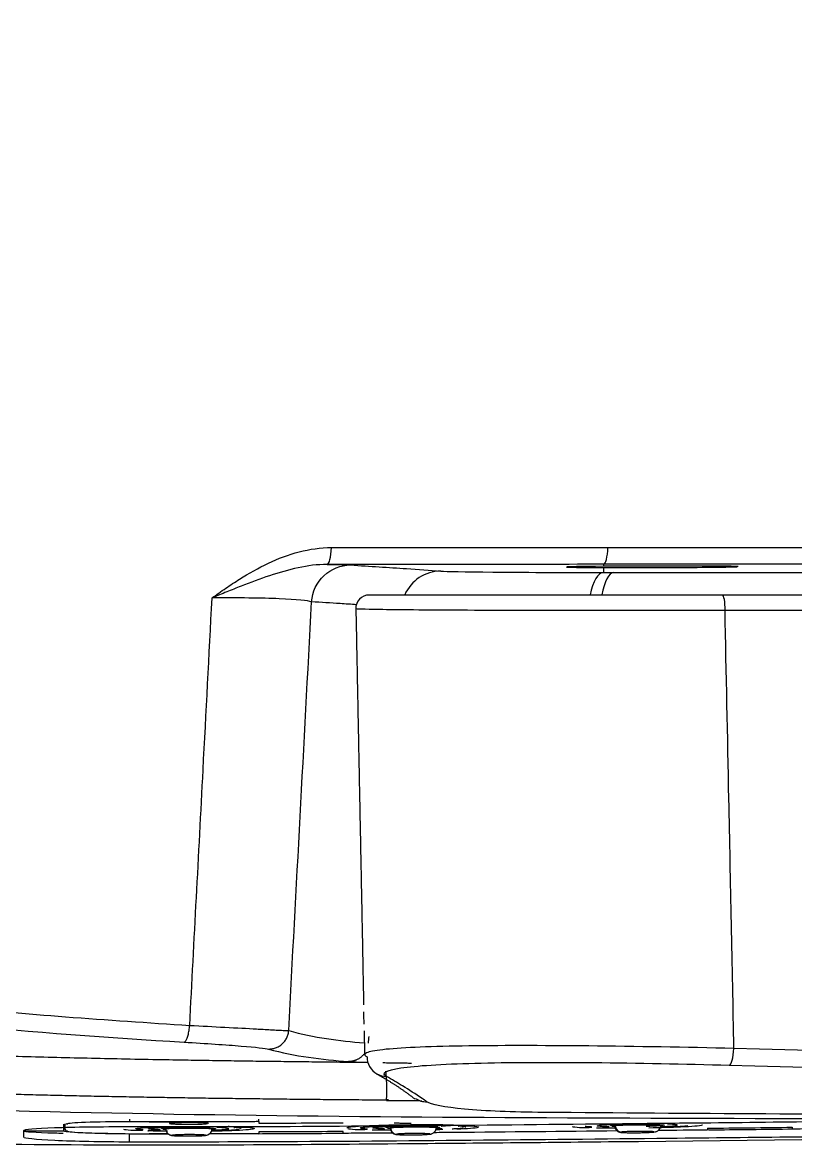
# Model space of a CAD drawing. Extents: x 2897 to 9100, y -47 to 2481.
# Drawn here: x 3296.3 to 3354.8, y 1500.8 to 1585.9 of the extents above; entities that cross this region are included whole.
import ezdxf

# ---------------------------------------------------------------- set-up
doc = ezdxf.new("R2010")
doc.units = 0
doc.header["$LTSCALE"] = 20
doc.header["$MEASUREMENT"] = 0
doc.layers.get('0').update_dxf_attribs({"linetype": 'CONTINUOUS'})
doc.layers.add('1', color=7, linetype='CONTINUOUS')

# ---------------------------------------------------------------- blocks, each defined once
blk = doc.blocks.new('A$C429C0A1F')
at = {"layer": '1', "color": 0}
for p, q in [((0.599, 551.431), (1.079, 551.431)), ((1.597, 548.431), (1.079, 548.431)), ((1.617, 548.331), (1.278, 548.331)), ((0.233, 543.431), (0.856, 543.431)), ((1.968, 543.431), (1.769, 543.431)), ((1.085, 542.027), (1.09, 541.983)), ((1.391, 537.325), (1.389, 537.345)), ((1.148, 525.027), (1.153, 524.983)), ((1.33, 523.647), (1.317, 523.676)), ((1.486, 520.325), (1.484, 520.345)), ((1.301, 508.027), (1.307, 507.983)), ((43.768, 507.507), (43.391, 507.506)), ((44.013, 507.508), (43.861, 507.507))]:
    blk.add_line(p, q, dxfattribs=at)
for centre, major_axis, ratio, start_param, end_param in [((1.278, 548.131), (0, 0.2), 0.999154, 0, 1.565534), ((1.792, 548.131), (0, 0.2), 0.999154, 0.920757, 1.565304), ((1.245, 540.176), (-0.077, -0.494), 0.999139, 3.295496, 4.866448), ((1.245, 537.678), (-0.383, -0.321), 0.997961, 5.586134, 6.300291), ((45.502, 528.46), (-1.5, -0.001), 0.228999, 0.008965, 1.425862), ((40.686, 525.278), (-1, 0), 1, 3.141593, 4.746913), ((6.704, 523.94), (-1.3, 0.749), 0.990202, 5.230664, 6.287843), ((6.704, 523.94), (-1.3, 0.749), 0.990202, 0.004658, 0.51273), ((1.33, 523.156), (-0.487, -0.112), 0.982493, 4.491106, 6.061972), ((40.502, 519.84), (2.992, -0.216), 0.99324, 0.075247, 1.233219), ((4.777, 520.913), (-1.225, 0.866), 0.988984, 0.021337, 0.634775), ((1.33, 520.702), (-0.489, -0.102), 0.978979, 6.081447, 6.294325), ((40.391, 507.499), (3, -0.003), 0.378274, 0.009427, 1.120212), ((40.39, 506.715), (3, -0.002), 0.33934, 0.009277, 1.119473), ((45.513, 507.512), (-1.5, -0.001), 0.223098, 0.008952, 1.423303), ((1.492, 506.139), (-0.493, -0.085), 0.968907, 4.546513, 6.117317), ((7.56, 497.963), (1.499, -0.042), 0.226161, 3.189015, 4.564472), ((40.686, 498.529), (1, 0), 0.221069, 4.562842, 6.283185)]:
    blk.add_ellipse(centre, major_axis=major_axis, ratio=ratio, start_param=start_param, end_param=end_param, dxfattribs=at)
for points, degree, knots in [([(6.252, 525.352), (6.406, 540.889), (6.76, 562.695), (8.016, 590.873), (11.228, 620.932), (23.225, 648.331), (32.232, 660.383), (39.041, 667.441), (42.271, 670.51), (47.9, 675.195), (63.556, 686.151), (94.537, 699.468), (126.933, 705.832), (158.153, 708.78), (185.249, 709.582), (200.006, 709.589)], 5, [0, 0, 0, 0, 0, 0, 0.247484, 0.356413, 0.45888, 0.476693, 0.479658, 0.490527, 0.514224, 0.530005, 0.592815, 0.779957, 1, 1, 1, 1, 1, 1]), ([(200.006, 685.328), (176.334, 685.325), (152.841, 683.941), (123.915, 679.01), (118.154, 677.859), (106.676, 675.16), (100.951, 673.605), (84.153, 668.277), (73.37, 663.875), (58.158, 655.181), (53.265, 651.924), (44.236, 644.745), (40.062, 640.804), (32.52, 632.054), (29.195, 627.26), (23.586, 617.311), (21.246, 612.107), (17.309, 601.341), (15.716, 595.795), (13.09, 584.682), (12.053, 579.076), (9.493, 562.164), (8.493, 550.757), (7.807, 539.285)], 3, [0, 0, 0, 0, 0.25, 0.25, 0.3125, 0.3125, 0.375, 0.375, 0.5, 0.5, 0.5625, 0.5625, 0.625, 0.625, 0.6875, 0.6875, 0.75, 0.75, 0.8125, 0.8125, 0.875, 0.875, 1, 1, 1, 1]), ([(200.006, 683.817), (193.692, 683.756), (181.369, 683.636), (163.365, 682.623), (146.31, 680.988), (127.23, 678.244), (106.627, 673.893), (84.359, 666.855), (60.102, 655.737), (40.215, 640.482), (27.207, 621.853), (20.315, 606.644), (15.488, 590.107), (12.898, 576.391), (11.363, 565.119), (10.457, 556.896), (9.674, 548.084), (9.28, 541.998), (9.077, 538.86)], 3, [0, 0, 0, 0, 0.066982, 0.130716, 0.191334, 0.248966, 0.335776, 0.415755, 0.499002, 0.623838, 0.68452, 0.749311, 0.808177, 0.874762, 0.902999, 0.933262, 0.965585, 1, 1, 1, 1]), ([(2.416, 385.271), (1.967, 403.169), (0.968, 443.027), (0.418, 488.98), (0.1, 520.912), (-0.049, 540.846), (0.063, 564.661), (1.282, 594.547), (4.907, 624.24), (11.984, 648.433), (21.657, 665.927), (28.614, 674.616), (33.632, 679.709), (35.275, 681.231), (36.101, 681.997)], 3, [0, 0, 0, 0, 0.175743, 0.391361, 0.451104, 0.489208, 0.587039, 0.684867, 0.782642, 0.880275, 0.929829, 0.978017, 0.988945, 1, 1, 1, 1]), ([(5.308, 595.806), (3.462, 579.505), (2.826, 562.969), (2.127, 529.675), (2.084, 512.931), (1.972, 479.119), (1.972, 462.016), (2.181, 427.498), (2.389, 410.11), (2.752, 392.564)], 3, [0, 0, 0, 0, 0.25, 0.25, 0.5, 0.5, 0.75, 0.75, 1, 1, 1, 1]), ([(6.497, 595.214), (4.925, 581.013), (4.171, 566.755), (3.726, 552.632), (3.542, 538.446), (3.43, 523.949), (3.43, 523.949), (3.43, 523.949), (3.43, 523.949), (3.43, 523.949)], 5, [0, 0, 0, 0, 0, 0, 0.999999, 0.999999, 0.999999, 0.999999, 1, 1, 1, 1, 1, 1]), ([(0.233, 543.431), (0.236, 545.545), (0.28, 547.612), (0.419, 550.561), (0.512, 551.431), (0.599, 551.431)], 3, [0, 0, 0, 0, 0.5, 0.5, 1, 1, 1, 1]), ([(1.079, 551.431), (1.025, 551.431), (0.968, 550.584), (0.921, 548.885), (0.915, 548.675), (0.91, 548.455)], 3, [0, 0, 0, 0, 0.881445, 0.881445, 1, 1, 1, 1]), ([(1.115, 551.431), (1.202, 551.431), (1.279, 550.564), (1.381, 547.617), (1.408, 545.544), (1.403, 543.431)], 3, [0, 0, 0, 0, 0.5, 0.5, 1, 1, 1, 1]), ([(0.857, 543.75), (0.862, 544.958), (0.888, 546.118), (0.968, 547.888), (1.025, 548.431), (1.079, 548.431)], 3, [0, 0, 0, 0, 0.478946, 0.478946, 1, 1, 1, 1]), ([(1.078, 548.132), (1.027, 548.132), (0.974, 547.623), (0.896, 545.893), (0.871, 544.671), (0.869, 543.431)], 3, [0, 0, 0, 0, 0.5, 0.5, 1, 1, 1, 1]), ([(1.769, 543.431), (1.771, 544.671), (1.754, 545.887), (1.691, 547.619), (1.643, 548.132), (1.593, 548.132)], 3, [0, 0, 0, 0, 0.5, 0.5, 1, 1, 1, 1]), ([(0.717, 483.426), (0.641, 489.793), (0.571, 496.159), (0.402, 512.544), (0.295, 522.562), (0.235, 536.197), (0.227, 539.814), (0.233, 543.431)], 3, [0, 0, 0, 0, 0.31831, 0.31831, 0.819183, 0.819183, 1, 1, 1, 1]), ([(0.869, 543.431), (0.869, 543.298), (0.869, 543.164), (0.868, 542.662), (0.868, 542.294), (0.867, 541.925)], 3, [0, 0, 0, 0, 0.265662, 0.265662, 1, 1, 1, 1]), ([(1.145, 543.325), (1.143, 543.298), (1.141, 543.262), (1.138, 543.179), (1.137, 543.13), (1.135, 543.027), (1.134, 542.97), (1.134, 542.858), (1.134, 542.801), (1.135, 542.694), (1.136, 542.642), (1.139, 542.551), (1.14, 542.511), (1.144, 542.447), (1.146, 542.422), (1.148, 542.407)], 3, [0, 0, 0, 0, 0.14315, 0.14315, 0.286332, 0.286332, 0.429757, 0.429757, 0.572991, 0.572991, 0.715599, 0.715599, 0.858126, 0.858126, 1, 1, 1, 1]), ([(1.403, 543.431), (1.396, 539.683), (1.404, 535.936), (1.463, 522.239), (1.57, 512.289), (1.737, 496.035), (1.807, 489.731), (1.883, 483.426)], 3, [0, 0, 0, 0, 0.187345, 0.187345, 0.684782, 0.684782, 1, 1, 1, 1]), ([(1.78, 533.626), (1.779, 533.76), (1.779, 533.893), (1.776, 534.56), (1.775, 535.093), (1.767, 537.76), (1.765, 539.893), (1.767, 542.495), (1.768, 542.963), (1.769, 543.431)], 3, [0, 0, 0, 0, 0.040797, 0.040797, 0.203985, 0.203985, 0.85674, 0.85674, 1, 1, 1, 1]), ([(1.154, 542.388), (1.154, 542.388), (1.155, 542.389), (1.157, 542.393), (1.16, 542.406), (1.162, 542.434), (1.163, 542.442), (1.164, 542.451)], 3, [0, 0, 0, 0, 0.124043, 0.124043, 0.791476, 0.791476, 1, 1, 1, 1]), ([(1.244, 542.947), (1.253, 542.948), (1.262, 542.928), (1.289, 542.813), (1.307, 542.66), (1.338, 542.225), (1.353, 541.937), (1.377, 541.269), (1.387, 540.879), (1.4, 540.054), (1.405, 539.606), (1.407, 538.715), (1.406, 538.258), (1.4, 537.678), (1.398, 537.529), (1.396, 537.384)], 3, [0, 0, 0, 0, 0.086929, 0.086929, 0.25791, 0.25791, 0.428495, 0.428495, 0.598907, 0.598907, 0.769441, 0.769441, 0.940332, 0.940332, 1, 1, 1, 1]), ([(0.867, 541.925), (0.867, 541.761), (0.867, 541.596), (0.867, 541.122), (0.867, 540.813), (0.867, 540.504)], 3, [0, 0, 0, 0, 0.347905, 0.347905, 1, 1, 1, 1]), ([(1.078, 541.947), (1.079, 541.965), (1.08, 541.981), (1.081, 542.006), (1.082, 542.016), (1.083, 542.021)], 3, [0, 0, 0, 0, 0.50056, 0.50056, 1, 1, 1, 1]), ([(1.159, 541.232), (1.17, 541.458), (1.182, 541.643), (1.208, 541.901), (1.222, 541.976), (1.25, 542.01), (1.265, 541.967), (1.291, 541.773), (1.304, 541.618), (1.327, 541.218), (1.336, 540.968), (1.352, 540.41), (1.359, 540.093), (1.363, 539.718), (1.364, 539.67), (1.364, 539.621)], 3, [0, 0, 0, 0, 0.163238, 0.163238, 0.326495, 0.326495, 0.489491, 0.489491, 0.652069, 0.652069, 0.814337, 0.814337, 0.976543, 0.976543, 1, 1, 1, 1]), ([(1.216, 540.667), (1.185, 540.669), (1.101, 540.665), (0.981, 540.609), (0.876, 540.523), (0.809, 540.431), (0.771, 540.35), (0.751, 540.284), (0.737, 540.219), (0.722, 540.1), (0.708, 539.859), (0.698, 539.54), (0.697, 539.352), (0.697, 539.32)], 3, [0, 0, 0, 0, 0.043345, 0.120178, 0.183516, 0.238069, 0.28457, 0.324493, 0.370767, 0.461526, 0.728927, 0.954086, 1, 1, 1, 1]), ([(1.13, 541.213), (1.132, 541.174), (1.134, 541.143), (1.139, 541.101), (1.141, 541.09), (1.146, 541.09), (1.149, 541.101), (1.154, 541.143), (1.156, 541.174), (1.159, 541.219), (1.159, 541.225), (1.159, 541.232)], 3, [0, 0, 0, 0, 0.240698, 0.240698, 0.481374, 0.481374, 0.722368, 0.722368, 0.963964, 0.963964, 1, 1, 1, 1]), ([(1.214, 540.885), (1.214, 540.885), (1.214, 540.884), (1.209, 540.835), (1.203, 540.769), (1.198, 540.69)], 3, [0, 0, 0, 0, 0.002934, 0.002934, 1, 1, 1, 1]), ([(1.324, 539.401), (1.322, 539.624), (1.318, 539.842), (1.308, 540.229), (1.302, 540.405), (1.287, 540.691), (1.279, 540.805), (1.261, 540.957), (1.251, 540.997), (1.242, 540.997), (1.242, 540.997), (1.242, 540.997)], 3, [0, 0, 0, 0, 0.249773, 0.249773, 0.499564, 0.499564, 0.7491, 0.7491, 0.998633, 0.998633, 1, 1, 1, 1]), ([(1.245, 537.179), (1.249, 537.174), (1.253, 537.177), (1.265, 537.211), (1.272, 537.268), (1.286, 537.439), (1.293, 537.557), (1.304, 537.835), (1.308, 538), (1.314, 538.354), (1.316, 538.548), (1.318, 538.937), (1.317, 539.138), (1.313, 539.519), (1.31, 539.704), (1.301, 540.034), (1.295, 540.183), (1.282, 540.425), (1.275, 540.52), (1.26, 540.643), (1.252, 540.675), (1.245, 540.676)], 3, [0, 0, 0, 0, 0.051807, 0.051807, 0.157889, 0.157889, 0.263945, 0.263945, 0.369763, 0.369763, 0.475592, 0.475592, 0.581422, 0.581422, 0.687242, 0.687242, 0.793101, 0.793101, 0.899037, 0.899037, 1, 1, 1, 1]), ([(1.245, 540.676), (1.247, 540.676), (1.249, 540.672), (1.256, 540.642), (1.262, 540.585), (1.272, 540.413), (1.277, 540.295), (1.285, 540.016), (1.289, 539.851), (1.294, 539.497), (1.296, 539.303), (1.297, 538.986), (1.297, 538.863), (1.296, 538.546), (1.295, 538.352), (1.29, 537.999), (1.287, 537.834), (1.279, 537.556), (1.275, 537.439), (1.264, 537.267), (1.259, 537.211), (1.25, 537.177), (1.248, 537.174), (1.245, 537.179)], 3, [0, 0, 0, 0, 0.034526, 0.034526, 0.14064, 0.14064, 0.24675, 0.24675, 0.352808, 0.352808, 0.458791, 0.458791, 0.524467, 0.524467, 0.630388, 0.630388, 0.736295, 0.736295, 0.842234, 0.842234, 0.948247, 0.948247, 1, 1, 1, 1]), ([(1.648, 537.426), (1.648, 537.426), (1.648, 537.426), (1.655, 537.428), (1.662, 537.459), (1.675, 537.573), (1.681, 537.659), (1.691, 537.872), (1.696, 538.002), (1.702, 538.289), (1.705, 538.449), (1.707, 538.777), (1.707, 538.95), (1.705, 539.283), (1.703, 539.448), (1.697, 539.748), (1.692, 539.887), (1.682, 540.12), (1.677, 540.218), (1.664, 540.359), (1.657, 540.404), (1.648, 540.424), (1.647, 540.426), (1.645, 540.426)], 3, [0, 0, 0, 0, 0.003324, 0.003324, 0.110892, 0.110892, 0.218452, 0.218452, 0.325952, 0.325952, 0.433365, 0.433365, 0.540703, 0.540703, 0.648008, 0.648008, 0.755336, 0.755336, 0.862733, 0.862733, 0.970217, 0.970217, 1, 1, 1, 1]), ([(0.745, 540.176), (0.742, 540.177), (0.738, 540.168), (0.729, 540.122), (0.723, 540.069), (0.714, 539.925), (0.709, 539.832), (0.702, 539.616), (0.699, 539.492), (0.695, 539.23), (0.694, 539.089), (0.695, 538.809), (0.696, 538.667), (0.7, 538.401), (0.703, 538.274), (0.71, 538.052), (0.714, 537.954), (0.724, 537.801), (0.73, 537.744), (0.739, 537.692), (0.742, 537.681), (0.745, 537.677)], 3, [0, 0, 0, 0, 0.067651, 0.067651, 0.176608, 0.176608, 0.285447, 0.285447, 0.394216, 0.394216, 0.502998, 0.502998, 0.61187, 0.61187, 0.720866, 0.720866, 0.829963, 0.829963, 0.939095, 0.939095, 1, 1, 1, 1]), ([(0.745, 537.677), (0.748, 537.674), (0.751, 537.676), (0.759, 537.7), (0.765, 537.74), (0.775, 537.863), (0.78, 537.947), (0.787, 538.145), (0.791, 538.263), (0.795, 538.516), (0.797, 538.654), (0.797, 538.88), (0.797, 538.969), (0.796, 539.195), (0.794, 539.334), (0.789, 539.587), (0.786, 539.705), (0.777, 539.904), (0.773, 539.988), (0.762, 540.111), (0.757, 540.151), (0.749, 540.173), (0.747, 540.176), (0.745, 540.176)], 3, [0, 0, 0, 0, 0.051756, 0.051756, 0.157774, 0.157774, 0.263713, 0.263713, 0.369617, 0.369617, 0.475532, 0.475532, 0.541204, 0.541204, 0.647183, 0.647183, 0.75324, 0.75324, 0.859352, 0.859352, 0.965472, 0.965472, 1, 1, 1, 1]), ([(1.364, 539.621), (1.365, 539.567), (1.365, 539.509), (1.364, 539.398), (1.364, 539.343), (1.362, 539.242), (1.36, 539.196), (1.357, 539.117), (1.355, 539.084), (1.351, 539.036), (1.349, 539.02), (1.346, 539.013), (1.345, 539.012), (1.344, 539.012)], 3, [0, 0, 0, 0, 0.188064, 0.188064, 0.376109, 0.376109, 0.564626, 0.564626, 0.753384, 0.753384, 0.94207, 0.94207, 1, 1, 1, 1]), ([(1.63, 540.383), (1.63, 540.383), (1.63, 540.383), (1.623, 540.342), (1.617, 540.273), (1.605, 540.089), (1.6, 539.971), (1.592, 539.704), (1.588, 539.552), (1.585, 539.292), (1.584, 539.188), (1.584, 539.084)], 3, [0, 0, 0, 0, 0.001214, 0.001214, 0.277297, 0.277297, 0.553276, 0.553276, 0.82904, 0.82904, 1, 1, 1, 1]), ([(0.697, 539.32), (0.695, 539.19), (0.693, 538.903), (0.698, 538.437), (0.708, 538.013), (0.729, 537.738), (0.736, 537.622), (0.783, 537.479), (0.824, 537.397), (0.861, 537.361), (0.869, 537.354)], 3, [0, 0, 0, 0, 0.159162, 0.353263, 0.548031, 0.749283, 0.888352, 0.936584, 0.986186, 1, 1, 1, 1]), ([(1.34, 539.025), (1.34, 539.025), (1.34, 539.025), (1.337, 539.038), (1.335, 539.061), (1.331, 539.121), (1.33, 539.16), (1.327, 539.248), (1.326, 539.298), (1.325, 539.368), (1.324, 539.384), (1.324, 539.401)], 3, [0, 0, 0, 0, 0.000773, 0.000773, 0.30342, 0.30342, 0.605447, 0.605447, 0.907244, 0.907244, 1, 1, 1, 1]), ([(1.584, 539.084), (1.583, 538.917), (1.584, 538.745), (1.588, 538.418), (1.591, 538.259), (1.599, 537.977), (1.603, 537.849), (1.615, 537.642), (1.621, 537.56), (1.628, 537.506)], 3, [0, 0, 0, 0, 0.24997, 0.24997, 0.499935, 0.499935, 0.749979, 0.749979, 1, 1, 1, 1]), ([(7.807, 539.285), (7.708, 537.615), (7.603, 536.097), (7.42, 533.839), (7.342, 533.109), (7.284, 532.897)], 3, [0, 0, 0, 0, 0.5, 0.5, 1, 1, 1, 1]), ([(9.077, 538.86), (9.027, 537.95), (8.923, 536.044), (8.836, 534.283), (8.777, 533.249), (8.744, 532.686), (8.714, 532.121), (8.691, 531.618), (8.682, 531.448), (8.677, 531.358)], 3, [0, 0, 0, 0, 0.237985, 0.498466, 0.56293, 0.646525, 0.748442, 0.867111, 1, 1, 1, 1]), ([(9.077, 538.86), (15.527, 538.522), (26.32, 537.955), (37.121, 537.394), (41.466, 537.169)], 3, [0, 0, 0, 0, 0.597709, 1, 1, 1, 1]), ([(1.318, 537.971), (1.314, 537.77), (1.308, 537.585), (1.294, 537.277), (1.287, 537.151), (1.27, 536.974), (1.26, 536.921), (1.249, 536.906), (1.248, 536.905), (1.246, 536.905)], 3, [0, 0, 0, 0, 0.315743, 0.315743, 0.631491, 0.631491, 0.947074, 0.947074, 1, 1, 1, 1]), ([(1.348, 538.123), (1.346, 538.158), (1.344, 538.185), (1.34, 538.222), (1.338, 538.232), (1.333, 538.232), (1.331, 538.222), (1.326, 538.185), (1.324, 538.157), (1.321, 538.088), (1.319, 538.045), (1.318, 537.989), (1.318, 537.98), (1.318, 537.971)], 3, [0, 0, 0, 0, 0.192825, 0.192825, 0.385637, 0.385637, 0.578655, 0.578655, 0.772145, 0.772145, 0.966071, 0.966071, 1, 1, 1, 1]), ([(0.871, 537.353), (0.881, 537.339), (0.924, 537.284), (1.04, 537.215), (1.165, 537.17), (1.236, 537.18), (1.247, 537.182)], 3, [0, 0, 0, 0, 0.121112, 0.501524, 0.919302, 1, 1, 1, 1]), ([(1.22, 534.028), (1.219, 534.029), (1.219, 534.03), (1.172, 534.231), (1.128, 534.812), (1.077, 536.131), (1.063, 536.654), (1.054, 537.214)], 3, [0, 0, 0, 0, 0.00383, 0.00383, 0.655108, 0.655108, 1, 1, 1, 1]), ([(1.099, 537.185), (1.103, 537.003), (1.107, 536.829), (1.124, 536.294), (1.138, 535.963), (1.169, 535.446), (1.187, 535.248), (1.204, 535.121)], 3, [0, 0, 0, 0, 0.184276, 0.184276, 0.59716, 0.59716, 1, 1, 1, 1]), ([(1.144, 537.178), (1.151, 536.952), (1.16, 536.747), (1.18, 536.361), (1.193, 536.192), (1.22, 535.966), (1.234, 535.906), (1.262, 535.905), (1.276, 535.962), (1.302, 536.186), (1.314, 536.355), (1.326, 536.6), (1.328, 536.635), (1.329, 536.67)], 3, [0, 0, 0, 0, 0.163523, 0.163523, 0.364487, 0.364487, 0.565459, 0.565459, 0.766736, 0.766736, 0.96849, 0.96849, 1, 1, 1, 1]), ([(1.223, 536.985), (1.223, 536.985), (1.223, 536.985), (1.217, 537.026), (1.211, 537.084), (1.205, 537.155)], 3, [0, 0, 0, 0, 0.002189, 0.002189, 1, 1, 1, 1]), ([(1.396, 537.384), (1.396, 537.374), (1.395, 537.364), (1.395, 537.347), (1.394, 537.34), (1.394, 537.33), (1.393, 537.326), (1.392, 537.323), (1.392, 537.323), (1.392, 537.323)], 3, [0, 0, 0, 0, 0.289835, 0.289835, 0.5797, 0.5797, 0.869369, 0.869369, 1, 1, 1, 1]), ([(41.172, 529.63), (41.27, 529.889), (41.351, 530.744), (41.456, 533.4), (41.478, 535.224), (41.466, 537.167)], 3, [0, 0, 0, 0, 0.5, 0.5, 1, 1, 1, 1]), ([(41.466, 537.154), (41.519, 537.152), (41.533, 537.074), (41.594, 536.989), (41.625, 536.946), (41.717, 536.819), (41.778, 536.733), (41.959, 536.476), (42.079, 536.304), (42.435, 535.786), (42.666, 535.437), (43.333, 534.378), (43.742, 533.654), (44.8, 531.402), (45.285, 529.78), (45.286, 528.12)], 3, [0, 0, 0, 0, 0.015625, 0.015625, 0.03125, 0.03125, 0.0625, 0.0625, 0.125, 0.125, 0.25, 0.25, 0.5, 0.5, 1, 1, 1, 1]), ([(44.002, 528.456), (44.004, 529.925), (43.623, 531.376), (42.906, 533.531), (42.638, 534.247), (42.215, 535.331), (42.069, 535.694), (41.848, 536.241), (41.773, 536.423), (41.66, 536.697), (41.623, 536.788), (41.566, 536.926), (41.547, 536.971), (41.509, 537.063), (41.517, 537.149), (41.466, 537.152)], 3, [0, 0, 0, 0, 0.5, 0.5, 0.75, 0.75, 0.875, 0.875, 0.9375, 0.9375, 0.96875, 0.96875, 0.984375, 0.984375, 1, 1, 1, 1]), ([(1.329, 536.67), (1.331, 536.712), (1.333, 536.746), (1.338, 536.794), (1.341, 536.808), (1.346, 536.814), (1.348, 536.806), (1.353, 536.77), (1.356, 536.742), (1.358, 536.7), (1.359, 536.694), (1.359, 536.689)], 3, [0, 0, 0, 0, 0.242097, 0.242097, 0.484226, 0.484226, 0.725965, 0.725965, 0.967115, 0.967115, 1, 1, 1, 1]), ([(1.251, 534.955), (1.254, 534.955), (1.257, 534.956), (1.278, 534.984), (1.296, 535.083), (1.318, 535.307), (1.323, 535.375), (1.329, 535.451)], 3, [0, 0, 0, 0, 0.109829, 0.109829, 0.767482, 0.767482, 1, 1, 1, 1]), ([(1.339, 535.514), (1.34, 535.514), (1.341, 535.511), (1.344, 535.497), (1.347, 535.478), (1.351, 535.423), (1.353, 535.387), (1.356, 535.304), (1.357, 535.255), (1.359, 535.152), (1.36, 535.096), (1.361, 534.984), (1.361, 534.927), (1.36, 534.82), (1.359, 534.768), (1.356, 534.677), (1.355, 534.637), (1.353, 534.594), (1.352, 534.585), (1.351, 534.577)], 3, [0, 0, 0, 0, 0.064975, 0.064975, 0.192847, 0.192847, 0.320444, 0.320444, 0.447918, 0.447918, 0.575475, 0.575475, 0.703293, 0.703293, 0.831782, 0.831782, 0.960194, 0.960194, 1, 1, 1, 1]), ([(1.4, 535.919), (1.401, 535.905), (1.402, 535.894), (1.404, 535.878), (1.405, 535.874), (1.407, 535.874), (1.408, 535.878), (1.409, 535.894), (1.41, 535.905), (1.411, 535.93), (1.412, 535.942), (1.412, 535.955)], 3, [0, 0, 0, 0, 0.211247, 0.211247, 0.422475, 0.422475, 0.633938, 0.633938, 0.845905, 0.845905, 1, 1, 1, 1]), ([(0.869, 533.626), (0.871, 533.264), (0.872, 532.901), (0.882, 530.768), (0.892, 528.997), (0.903, 527.226)], 3, [0, 0, 0, 0, 0.169777, 0.169777, 1, 1, 1, 1]), ([(1.78, 533.626), (1.781, 533.626), (1.785, 533.626), (1.802, 533.626), (1.814, 533.626), (1.843, 533.626), (1.861, 533.626), (1.9, 533.626), (1.922, 533.626), (1.956, 533.626), (1.968, 533.626), (1.98, 533.626)], 3, [0, 0, 0, 0, 0.2207, 0.2207, 0.4414, 0.4414, 0.6621, 0.6621, 0.882802, 0.882802, 1, 1, 1, 1]), ([(40.952, 526.213), (40.979, 526.628), (41.007, 527.048), (41.08, 528.178), (41.125, 528.896), (41.17, 529.628)], 3, [0, 0, 0, 0, 0.375537, 0.375537, 1, 1, 1, 1]), ([(41.172, 529.63), (41.918, 529.577), (42.641, 529.235), (43.664, 528.151), (43.96, 527.413), (43.962, 526.67)], 3, [0, 0, 0, 0, 0.5, 0.5, 1, 1, 1, 1]), ([(45.286, 528.12), (45.286, 527.147), (45.286, 526.173), (45.288, 521.305), (45.289, 517.409), (45.291, 511.402), (45.292, 509.291), (45.292, 507.18)], 3, [0, 0, 0, 0, 0.139559, 0.139559, 0.697798, 0.697798, 1, 1, 1, 1]), ([(0.916, 527.226), (0.917, 527.093), (0.918, 526.96), (0.922, 526.293), (0.926, 525.76), (0.933, 524.651), (0.938, 524.076), (0.942, 523.501)], 3, [0, 0, 0, 0, 0.107374, 0.107374, 0.536869, 0.536869, 1, 1, 1, 1]), ([(1.516, 518.955), (1.536, 519.868), (1.541, 520.989), (1.52, 523.272), (1.494, 524.367), (1.421, 526.092), (1.375, 526.673), (1.316, 526.921), (1.304, 526.947), (1.292, 526.947)], 3, [0, 0, 0, 0, 0.307341, 0.307341, 0.614682, 0.614682, 0.922024, 0.922024, 1, 1, 1, 1]), ([(1.197, 526.325), (1.195, 526.298), (1.194, 526.263), (1.191, 526.179), (1.19, 526.13), (1.189, 526.027), (1.189, 525.971), (1.19, 525.859), (1.19, 525.801), (1.192, 525.694), (1.194, 525.642), (1.197, 525.552), (1.199, 525.511), (1.203, 525.447), (1.205, 525.423), (1.208, 525.407)], 3, [0, 0, 0, 0, 0.143093, 0.143093, 0.286217, 0.286217, 0.429591, 0.429591, 0.572809, 0.572809, 0.715452, 0.715452, 0.858051, 0.858051, 1, 1, 1, 1]), ([(1.298, 525.947), (1.308, 525.948), (1.317, 525.928), (1.345, 525.813), (1.364, 525.66), (1.399, 525.225), (1.415, 524.937), (1.444, 524.269), (1.457, 523.88), (1.477, 523.054), (1.485, 522.606), (1.493, 521.714), (1.495, 521.258), (1.493, 520.678), (1.492, 520.529), (1.49, 520.384)], 3, [0, 0, 0, 0, 0.08687, 0.08687, 0.257825, 0.257825, 0.428439, 0.428439, 0.59891, 0.59891, 0.769498, 0.769498, 0.940407, 0.940407, 1, 1, 1, 1]), ([(40.666, 526.278), (40.645, 526.279), (40.625, 525.675), (40.586, 523.146), (40.568, 521.012), (40.541, 515.64), (40.532, 512.396), (40.526, 505.519), (40.528, 501.819), (40.537, 498.31)], 3, [0, 0, 0, 0, 0.222534, 0.222534, 0.481689, 0.481689, 0.740845, 0.740845, 1, 1, 1, 1]), ([(43.962, 526.668), (43.916, 525.937), (43.87, 525.218), (43.776, 523.805), (43.73, 523.112), (43.623, 521.548), (43.562, 520.687), (43.501, 519.848)], 3, [0, 0, 0, 0, 0.303166, 0.303166, 0.606347, 0.606347, 1, 1, 1, 1]), ([(1.213, 525.388), (1.214, 525.388), (1.214, 525.389), (1.217, 525.393), (1.219, 525.406), (1.222, 525.434), (1.222, 525.442), (1.223, 525.451)], 3, [0, 0, 0, 0, 0.123844, 0.123844, 0.79139, 0.79139, 1, 1, 1, 1]), ([(7.329, 497.634), (7.412, 501.269), (7.477, 505.058), (7.549, 512.205), (7.554, 515.538), (7.467, 520.925), (7.374, 522.996), (7.165, 524.846), (7.083, 525.265), (6.951, 525.558), (6.908, 525.605), (6.863, 525.607)], 3, [0, 0, 0, 0, 0.267866, 0.267866, 0.535731, 0.535731, 0.803597, 0.803597, 0.93753, 0.93753, 1, 1, 1, 1]), ([(41.686, 498.529), (41.686, 501.889), (41.686, 505.382), (41.686, 511.972), (41.686, 515.081), (41.686, 520.229), (41.686, 522.274), (41.686, 524.698), (41.686, 525.277), (41.686, 525.278)], 3, [0, 0, 0, 0, 0.259187, 0.259187, 0.518375, 0.518375, 0.777562, 0.777562, 1, 1, 1, 1]), ([(1.142, 524.947), (1.142, 524.965), (1.143, 524.981), (1.144, 525.006), (1.145, 525.016), (1.146, 525.021)], 3, [0, 0, 0, 0, 0.500546, 0.500546, 1, 1, 1, 1]), ([(1.228, 524.232), (1.237, 524.458), (1.248, 524.643), (1.272, 524.901), (1.285, 524.976), (1.313, 525.01), (1.327, 524.967), (1.355, 524.773), (1.369, 524.618), (1.395, 524.219), (1.406, 523.969), (1.426, 523.41), (1.435, 523.094), (1.442, 522.718), (1.443, 522.67), (1.444, 522.621)], 3, [0, 0, 0, 0, 0.16317, 0.16317, 0.326358, 0.326358, 0.489307, 0.489307, 0.651889, 0.651889, 0.814206, 0.814206, 0.97648, 0.97648, 1, 1, 1, 1]), ([(5.208, 523.961), (5.451, 524.388), (5.675, 524.005), (6.022, 521.71), (6.146, 519.776), (6.277, 514.741), (6.288, 511.621), (6.227, 504.934), (6.157, 501.389), (6.062, 497.989)], 3, [0, 0, 0, 0, 0.25, 0.25, 0.5, 0.5, 0.75, 0.75, 1, 1, 1, 1]), ([(1.317, 523.674), (1.255, 523.674), (1.148, 523.656), (1.013, 523.579), (0.923, 523.488), (0.867, 523.398), (0.838, 523.323), (0.822, 523.262), (0.809, 523.188), (0.797, 523.058), (0.785, 522.784), (0.778, 522.435), (0.779, 522.218), (0.779, 522.155)], 3, [0, 0, 0, 0, 0.077313, 0.143261, 0.198413, 0.24549, 0.285069, 0.320949, 0.369552, 0.487414, 0.714772, 0.919456, 1, 1, 1, 1]), ([(1.198, 524.213), (1.201, 524.174), (1.203, 524.143), (1.208, 524.101), (1.211, 524.09), (1.216, 524.09), (1.219, 524.101), (1.223, 524.143), (1.225, 524.174), (1.227, 524.219), (1.228, 524.225), (1.228, 524.232)], 3, [0, 0, 0, 0, 0.240772, 0.240772, 0.481526, 0.481526, 0.722552, 0.722552, 0.964106, 0.964106, 1, 1, 1, 1]), ([(1.285, 523.884), (1.285, 523.884), (1.285, 523.884), (1.28, 523.835), (1.275, 523.769), (1.27, 523.689)], 3, [0, 0, 0, 0, 0.002956, 0.002956, 1, 1, 1, 1]), ([(1.406, 522.401), (1.402, 522.624), (1.397, 522.842), (1.384, 523.23), (1.376, 523.405), (1.359, 523.691), (1.35, 523.805), (1.331, 523.957), (1.322, 523.997), (1.312, 523.997), (1.312, 523.997), (1.312, 523.997)], 3, [0, 0, 0, 0, 0.249829, 0.249829, 0.499674, 0.499674, 0.749285, 0.749285, 0.998875, 0.998875, 1, 1, 1, 1]), ([(1.345, 520.177), (1.347, 520.177), (1.35, 520.18), (1.361, 520.211), (1.368, 520.268), (1.381, 520.44), (1.387, 520.557), (1.396, 520.836), (1.399, 521.001), (1.403, 521.354), (1.404, 521.548), (1.402, 521.937), (1.4, 522.138), (1.393, 522.519), (1.389, 522.705), (1.378, 523.034), (1.371, 523.183), (1.357, 523.425), (1.349, 523.521), (1.337, 523.611), (1.334, 523.632), (1.33, 523.647)], 3, [0, 0, 0, 0, 0.03941, 0.03941, 0.153573, 0.153573, 0.26768, 0.26768, 0.381531, 0.381531, 0.495409, 0.495409, 0.609287, 0.609287, 0.723177, 0.723177, 0.837137, 0.837137, 0.951192, 0.951192, 1, 1, 1, 1]), ([(1.33, 523.647), (1.335, 523.619), (1.339, 523.569), (1.349, 523.416), (1.355, 523.299), (1.365, 523.021), (1.369, 522.856), (1.376, 522.502), (1.378, 522.308), (1.381, 521.991), (1.382, 521.867), (1.383, 521.551), (1.382, 521.357), (1.379, 521.003), (1.377, 520.838), (1.371, 520.559), (1.367, 520.441), (1.357, 520.269), (1.352, 520.212), (1.345, 520.181), (1.343, 520.177), (1.34, 520.177)], 3, [0, 0, 0, 0, 0.090821, 0.090821, 0.205001, 0.205001, 0.319149, 0.319149, 0.433222, 0.433222, 0.503951, 0.503951, 0.617889, 0.617889, 0.731818, 0.731818, 0.845766, 0.845766, 0.959786, 0.959786, 1, 1, 1, 1]), ([(3.283, 520.892), (3.368, 521.015), (3.452, 521.139), (3.868, 521.754), (4.183, 522.245), (4.735, 523.144), (4.975, 523.553), (5.208, 523.961)], 3, [0, 0, 0, 0, 0.120002, 0.120002, 0.600017, 0.600017, 1, 1, 1, 1]), ([(3.43, 523.949), (3.578, 523.941), (3.913, 523.923), (4.398, 523.928), (4.868, 523.94), (5.275, 523.962), (5.504, 523.986), (5.597, 523.996)], 3, [0, 0, 0, 0, 0.155974, 0.353711, 0.589337, 0.825191, 1, 1, 1, 1]), ([(6.252, 524.221), (6.249, 524.052), (6.246, 523.687), (6.243, 523.172), (6.236, 522.784), (6.231, 522.555), (6.225, 522.38), (6.22, 522.215), (6.215, 522.108), (6.213, 522.061)], 3, [0, 0, 0, 0, 0.290568, 0.581137, 0.726421, 0.799063, 0.871705, 0.944347, 1, 1, 1, 1]), ([(0.83, 523.152), (0.827, 523.168), (0.823, 523.175), (0.814, 523.168), (0.808, 523.14), (0.798, 523.04), (0.794, 522.967), (0.787, 522.787), (0.784, 522.677), (0.78, 522.436), (0.779, 522.302), (0.779, 522.161), (0.779, 522.158), (0.779, 522.155)], 3, [0, 0, 0, 0, 0.133818, 0.133818, 0.349335, 0.349335, 0.564604, 0.564604, 0.779719, 0.779719, 0.994848, 0.994848, 1, 1, 1, 1]), ([(0.831, 520.698), (0.836, 520.671), (0.842, 520.665), (0.852, 520.698), (0.858, 520.738), (0.867, 520.862), (0.871, 520.946), (0.877, 521.145), (0.88, 521.263), (0.883, 521.516), (0.883, 521.654), (0.882, 521.88), (0.882, 521.969), (0.879, 522.195), (0.876, 522.334), (0.869, 522.586), (0.865, 522.704), (0.855, 522.903), (0.85, 522.987), (0.84, 523.096), (0.835, 523.132), (0.83, 523.152)], 3, [0, 0, 0, 0, 0.101328, 0.101328, 0.208097, 0.208097, 0.314786, 0.314786, 0.42145, 0.42145, 0.528119, 0.528119, 0.594337, 0.594337, 0.701141, 0.701141, 0.808025, 0.808025, 0.914948, 0.914948, 1, 1, 1, 1]), ([(1.444, 522.621), (1.445, 522.567), (1.445, 522.509), (1.446, 522.398), (1.445, 522.343), (1.444, 522.242), (1.443, 522.196), (1.44, 522.117), (1.439, 522.084), (1.435, 522.036), (1.433, 522.02), (1.43, 522.013), (1.429, 522.012), (1.429, 522.012)], 3, [0, 0, 0, 0, 0.18807, 0.18807, 0.376124, 0.376124, 0.564613, 0.564613, 0.753303, 0.753303, 0.941914, 0.941914, 1, 1, 1, 1]), ([(1.703, 523.383), (1.703, 523.383), (1.703, 523.383), (1.697, 523.342), (1.691, 523.273), (1.681, 523.088), (1.676, 522.971), (1.67, 522.704), (1.668, 522.551), (1.667, 522.292), (1.667, 522.188), (1.667, 522.084)], 3, [0, 0, 0, 0, 0.001236, 0.001236, 0.277403, 0.277403, 0.553396, 0.553396, 0.829151, 0.829151, 1, 1, 1, 1]), ([(0.779, 522.155), (0.779, 522.02), (0.78, 521.88), (0.783, 521.606), (0.786, 521.469), (0.794, 521.221), (0.798, 521.106), (0.808, 520.914), (0.814, 520.835), (0.823, 520.743), (0.827, 520.715), (0.831, 520.698)], 3, [0, 0, 0, 0, 0.211563, 0.211563, 0.428572, 0.428572, 0.645807, 0.645807, 0.863136, 0.863136, 1, 1, 1, 1]), ([(1.424, 522.025), (1.424, 522.025), (1.424, 522.025), (1.421, 522.038), (1.419, 522.061), (1.415, 522.121), (1.413, 522.16), (1.409, 522.248), (1.408, 522.298), (1.406, 522.368), (1.406, 522.384), (1.406, 522.401)], 3, [0, 0, 0, 0, 0.000801, 0.000801, 0.303324, 0.303324, 0.605308, 0.605308, 0.907111, 0.907111, 1, 1, 1, 1]), ([(1.409, 520.971), (1.406, 520.77), (1.401, 520.585), (1.39, 520.277), (1.383, 520.151), (1.367, 519.974), (1.358, 519.921), (1.347, 519.906), (1.346, 519.905), (1.344, 519.905)], 3, [0, 0, 0, 0, 0.315653, 0.315653, 0.63131, 0.63131, 0.946805, 0.946805, 1, 1, 1, 1]), ([(1.438, 521.123), (1.436, 521.158), (1.434, 521.185), (1.429, 521.222), (1.427, 521.232), (1.422, 521.232), (1.42, 521.222), (1.416, 521.185), (1.414, 521.157), (1.411, 521.088), (1.41, 521.045), (1.409, 520.989), (1.409, 520.98), (1.409, 520.971)], 3, [0, 0, 0, 0, 0.19288, 0.19288, 0.385749, 0.385749, 0.578793, 0.578793, 0.772257, 0.772257, 0.96612, 0.96612, 1, 1, 1, 1]), ([(2.48, 512.06), (2.498, 514.418), (2.583, 516.491), (2.868, 519.576), (3.068, 520.584), (3.283, 520.892)], 3, [0, 0, 0, 0, 0.5, 0.5, 1, 1, 1, 1]), ([(0.845, 520.595), (0.845, 520.586), (0.848, 520.559), (0.871, 520.489), (0.926, 520.385), (1.024, 520.278), (1.168, 520.196), (1.278, 520.179), (1.337, 520.179)], 3, [0, 0, 0, 0, 0.07584, 0.217433, 0.370699, 0.561615, 0.780595, 1, 1, 1, 1]), ([(0.967, 520.349), (0.972, 519.841), (0.976, 519.334), (1.016, 514.718), (1.057, 510.61), (1.099, 506.502)], 3, [0, 0, 0, 0, 0.10992, 0.10992, 1, 1, 1, 1]), ([(1.32, 519.984), (1.32, 519.984), (1.32, 519.985), (1.314, 520.027), (1.308, 520.086), (1.302, 520.161)], 3, [0, 0, 0, 0, 0.002222, 0.002222, 1, 1, 1, 1]), ([(1.49, 520.384), (1.49, 520.374), (1.49, 520.364), (1.49, 520.347), (1.489, 520.34), (1.489, 520.33), (1.488, 520.326), (1.488, 520.323), (1.487, 520.323), (1.487, 520.323)], 3, [0, 0, 0, 0, 0.289927, 0.289927, 0.579886, 0.579886, 0.869635, 0.869635, 1, 1, 1, 1]), ([(1.429, 519.67), (1.43, 519.712), (1.432, 519.746), (1.437, 519.794), (1.439, 519.808), (1.444, 519.814), (1.447, 519.806), (1.452, 519.77), (1.455, 519.742), (1.457, 519.7), (1.458, 519.694), (1.458, 519.689)], 3, [0, 0, 0, 0, 0.242025, 0.242025, 0.48408, 0.48408, 0.72577, 0.72577, 0.966932, 0.966932, 1, 1, 1, 1]), ([(43.501, 519.848), (43.471, 519.431), (43.445, 518.046), (43.407, 513.751), (43.394, 510.788), (43.391, 507.506)], 3, [0, 0, 0, 0, 0.5, 0.5, 1, 1, 1, 1]), ([(1.334, 517.028), (1.334, 517.029), (1.334, 517.03), (1.287, 517.228), (1.24, 517.795), (1.202, 518.637)], 3, [0, 0, 0, 0, 0.006118, 0.006118, 1, 1, 1, 1]), ([(1.243, 518.969), (1.249, 518.874), (1.254, 518.784), (1.276, 518.446), (1.295, 518.247), (1.313, 518.121)], 3, [0, 0, 0, 0, 0.244694, 0.244694, 1, 1, 1, 1]), ([(1.36, 517.955), (1.363, 517.955), (1.367, 517.956), (1.387, 517.984), (1.405, 518.083), (1.425, 518.307), (1.43, 518.375), (1.435, 518.451)], 3, [0, 0, 0, 0, 0.110332, 0.110332, 0.768085, 0.768085, 1, 1, 1, 1]), ([(1.445, 518.514), (1.446, 518.514), (1.447, 518.511), (1.451, 518.497), (1.453, 518.478), (1.457, 518.423), (1.46, 518.387), (1.463, 518.304), (1.465, 518.255), (1.468, 518.152), (1.469, 518.096), (1.47, 517.984), (1.47, 517.927), (1.47, 517.82), (1.469, 517.768), (1.467, 517.677), (1.466, 517.637), (1.464, 517.594), (1.463, 517.585), (1.463, 517.577)], 3, [0, 0, 0, 0, 0.06496, 0.06496, 0.192818, 0.192818, 0.320431, 0.320431, 0.447941, 0.447941, 0.575536, 0.575536, 0.703374, 0.703374, 0.831856, 0.831856, 0.960232, 0.960232, 1, 1, 1, 1]), ([(1.504, 518.919), (1.505, 518.905), (1.506, 518.894), (1.508, 518.878), (1.509, 518.874), (1.511, 518.875), (1.511, 518.878), (1.513, 518.894), (1.514, 518.905), (1.515, 518.93), (1.515, 518.942), (1.516, 518.955)], 3, [0, 0, 0, 0, 0.211299, 0.211299, 0.422582, 0.422582, 0.634068, 0.634068, 0.846006, 0.846006, 1, 1, 1, 1]), ([(3.427, 374.107), (3.113, 385.889), (2.869, 397.656), (2.514, 420.968), (2.4, 432.541), (2.275, 455.552), (2.263, 466.958), (2.319, 489.614), (2.39, 500.849), (2.48, 512.06)], 3, [0, 0, 0, 0, 0.25, 0.25, 0.5, 0.5, 0.75, 0.75, 1, 1, 1, 1]), ([(43.861, 507.507), (43.846, 509.251), (43.826, 510.321), (43.789, 510.324), (43.774, 509.251), (43.768, 507.507)], 3, [0, 0, 0, 0, 0.5, 0.5, 1, 1, 1, 1]), ([(1.346, 509.325), (1.344, 509.298), (1.343, 509.263), (1.341, 509.179), (1.34, 509.13), (1.339, 509.027), (1.339, 508.971), (1.34, 508.859), (1.341, 508.801), (1.343, 508.694), (1.345, 508.642), (1.348, 508.552), (1.351, 508.511), (1.355, 508.447), (1.357, 508.423), (1.36, 508.407)], 3, [0, 0, 0, 0, 0.143068, 0.143068, 0.286167, 0.286167, 0.429521, 0.429521, 0.572736, 0.572736, 0.715396, 0.715396, 0.858026, 0.858026, 1, 1, 1, 1]), ([(1.365, 508.388), (1.366, 508.388), (1.366, 508.389), (1.369, 508.393), (1.371, 508.406), (1.373, 508.434), (1.374, 508.442), (1.375, 508.451)], 3, [0, 0, 0, 0, 0.123764, 0.123764, 0.791369, 0.791369, 1, 1, 1, 1]), ([(1.295, 507.947), (1.296, 507.965), (1.296, 507.981), (1.298, 508.006), (1.298, 508.016), (1.299, 508.021)], 3, [0, 0, 0, 0, 0.500518, 0.500518, 1, 1, 1, 1]), ([(1.354, 507.213), (1.356, 507.174), (1.359, 507.143), (1.364, 507.101), (1.367, 507.09), (1.372, 507.09), (1.375, 507.101), (1.379, 507.143), (1.381, 507.174), (1.383, 507.219), (1.383, 507.225), (1.383, 507.232)], 3, [0, 0, 0, 0, 0.240799, 0.240799, 0.48158, 0.48158, 0.722615, 0.722615, 0.96415, 0.96415, 1, 1, 1, 1]), ([(1.383, 507.232), (1.392, 507.458), (1.402, 507.643), (1.425, 507.9), (1.438, 507.976), (1.466, 508.01), (1.48, 507.968), (1.509, 507.773), (1.524, 507.618), (1.55, 507.219), (1.563, 506.969), (1.584, 506.411), (1.593, 506.094), (1.602, 505.719), (1.603, 505.67), (1.604, 505.621)], 3, [0, 0, 0, 0, 0.163143, 0.163143, 0.326302, 0.326302, 0.48923, 0.48923, 0.651811, 0.651811, 0.814146, 0.814146, 0.976445, 0.976445, 1, 1, 1, 1]), ([(43.391, 507.506), (43.391, 507.506), (43.391, 507.506), (43.391, 507.247), (43.391, 506.986), (43.39, 506.723)], 3, [0, 0, 0, 0, 0.000048, 0.000048, 1, 1, 1, 1]), ([(43.768, 507.507), (43.761, 505.549), (43.766, 502.879), (43.788, 499.755), (43.798, 498.87), (43.816, 497.817), (43.824, 497.523), (43.831, 497.395)], 3, [0, 0, 0, 0, 0.536703, 0.536703, 0.805054, 0.805054, 1, 1, 1, 1]), ([(43.84, 497.322), (43.84, 497.322), (43.84, 497.322), (43.85, 497.322), (43.86, 497.645), (43.874, 498.87), (43.879, 499.755), (43.886, 502.87), (43.878, 505.549), (43.861, 507.507)], 3, [0, 0, 0, 0, 0.000102, 0.000102, 0.250076, 0.250076, 0.500051, 0.500051, 1, 1, 1, 1]), ([(1.474, 506.671), (1.462, 506.673), (1.39, 506.681), (1.271, 506.639), (1.147, 506.559), (1.065, 506.467), (1.017, 506.379), (0.992, 506.307), (0.977, 506.246), (0.963, 506.152), (0.952, 505.991), (0.941, 505.639), (0.938, 505.211), (0.941, 504.938), (0.943, 504.832)], 3, [0, 0, 0, 0, 0.01389, 0.082384, 0.137098, 0.183678, 0.223769, 0.257403, 0.290188, 0.34024, 0.493753, 0.686345, 0.882229, 1, 1, 1, 1]), ([(1.442, 506.884), (1.442, 506.884), (1.442, 506.884), (1.437, 506.836), (1.432, 506.773), (1.428, 506.696)], 3, [0, 0, 0, 0, 0.003074, 0.003074, 1, 1, 1, 1]), ([(1.566, 505.401), (1.562, 505.624), (1.556, 505.842), (1.542, 506.23), (1.534, 506.405), (1.516, 506.691), (1.507, 506.805), (1.488, 506.957), (1.478, 506.997), (1.468, 506.997), (1.468, 506.997), (1.468, 506.997)], 3, [0, 0, 0, 0, 0.249856, 0.249856, 0.499727, 0.499727, 0.749371, 0.749371, 0.998987, 0.998987, 1, 1, 1, 1]), ([(1.51, 503.177), (1.513, 503.177), (1.515, 503.18), (1.526, 503.211), (1.533, 503.268), (1.546, 503.439), (1.551, 503.557), (1.56, 503.836), (1.563, 504.001), (1.566, 504.355), (1.566, 504.548), (1.564, 504.938), (1.561, 505.138), (1.554, 505.519), (1.548, 505.705), (1.536, 506.034), (1.529, 506.183), (1.514, 506.425), (1.506, 506.521), (1.496, 506.599), (1.494, 506.612), (1.492, 506.624)], 3, [0, 0, 0, 0, 0.040045, 0.040045, 0.156746, 0.156746, 0.273382, 0.273382, 0.389889, 0.389889, 0.506297, 0.506297, 0.622703, 0.622703, 0.73913, 0.73913, 0.855639, 0.855639, 0.972251, 0.972251, 1, 1, 1, 1]), ([(1.492, 506.624), (1.495, 506.595), (1.499, 506.554), (1.508, 506.417), (1.514, 506.3), (1.524, 506.022), (1.529, 505.857), (1.536, 505.504), (1.539, 505.31), (1.543, 504.993), (1.544, 504.869), (1.545, 504.552), (1.545, 504.358), (1.542, 504.004), (1.54, 503.839), (1.534, 503.56), (1.531, 503.442), (1.522, 503.27), (1.516, 503.212), (1.509, 503.181), (1.507, 503.177), (1.505, 503.177)], 3, [0, 0, 0, 0, 0.070388, 0.070388, 0.187104, 0.187104, 0.303798, 0.303798, 0.420418, 0.420418, 0.492742, 0.492742, 0.6092, 0.6092, 0.725651, 0.725651, 0.842116, 0.842116, 0.958652, 0.958652, 1, 1, 1, 1]), ([(0.992, 506.134), (0.989, 506.155), (0.985, 506.167), (0.976, 506.176), (0.97, 506.157), (0.96, 506.074), (0.955, 506.008), (0.948, 505.842), (0.945, 505.738), (0.941, 505.507), (0.94, 505.376), (0.94, 505.109), (0.94, 504.969), (0.942, 504.833)], 3, [0, 0, 0, 0, 0.111054, 0.111054, 0.289905, 0.289905, 0.468542, 0.468542, 0.647043, 0.647043, 0.825546, 0.825546, 1, 1, 1, 1]), ([(0.992, 503.709), (0.993, 503.706), (0.993, 503.703), (1, 503.671), (1.006, 503.664), (1.017, 503.697), (1.022, 503.738), (1.031, 503.861), (1.035, 503.945), (1.041, 504.145), (1.043, 504.263), (1.045, 504.516), (1.045, 504.654), (1.044, 504.88), (1.043, 504.969), (1.04, 505.195), (1.037, 505.334), (1.029, 505.586), (1.025, 505.704), (1.014, 505.902), (1.009, 505.986), (0.999, 506.084), (0.996, 506.113), (0.992, 506.134)], 3, [0, 0, 0, 0, 0.009367, 0.009367, 0.116834, 0.116834, 0.224207, 0.224207, 0.331499, 0.331499, 0.438766, 0.438766, 0.546035, 0.546035, 0.612653, 0.612653, 0.720082, 0.720082, 0.827594, 0.827594, 0.93514, 0.93514, 1, 1, 1, 1]), ([(0.942, 504.833), (0.942, 504.83), (0.942, 504.826), (0.944, 504.684), (0.947, 504.544), (0.954, 504.288), (0.959, 504.168), (0.969, 503.963), (0.974, 503.876), (0.984, 503.768), (0.988, 503.733), (0.992, 503.709)], 3, [0, 0, 0, 0, 0.006315, 0.006315, 0.275914, 0.275914, 0.54581, 0.54581, 0.815846, 0.815846, 1, 1, 1, 1]), ([(1.585, 505.025), (1.585, 505.025), (1.585, 505.025), (1.583, 505.038), (1.58, 505.061), (1.576, 505.121), (1.574, 505.16), (1.57, 505.248), (1.568, 505.298), (1.567, 505.368), (1.566, 505.384), (1.566, 505.401)], 3, [0, 0, 0, 0, 0.0008, 0.0008, 0.30328, 0.30328, 0.605251, 0.605251, 0.90706, 0.90706, 1, 1, 1, 1]), ([(1.505, 500.028), (1.505, 500.029), (1.504, 500.03), (1.456, 500.231), (1.408, 500.812), (1.337, 502.359), (1.313, 503.194), (1.297, 504.08)], 3, [0, 0, 0, 0, 0.003402, 0.003402, 0.558678, 0.558678, 1, 1, 1, 1]), ([(1.486, 502.984), (1.486, 502.984), (1.486, 502.984), (1.476, 503.048), (1.467, 503.15), (1.449, 503.415), (1.44, 503.582), (1.427, 503.922), (1.422, 504.094), (1.417, 504.272)], 3, [0, 0, 0, 0, 0.000525, 0.000525, 0.35458, 0.35458, 0.70809, 0.70809, 1, 1, 1, 1]), ([(1.572, 503.971), (1.57, 503.77), (1.566, 503.585), (1.555, 503.277), (1.548, 503.151), (1.533, 502.974), (1.524, 502.921), (1.513, 502.906), (1.512, 502.905), (1.51, 502.905)], 3, [0, 0, 0, 0, 0.315626, 0.315626, 0.631257, 0.631257, 0.946725, 0.946725, 1, 1, 1, 1]), ([(1, 503.63), (1, 503.627), (1.003, 503.599), (1.015, 503.549), (1.056, 503.443), (1.129, 503.334), (1.251, 503.236), (1.386, 503.18), (1.474, 503.181), (1.505, 503.185)], 3, [0, 0, 0, 0, 0.02379, 0.207995, 0.336026, 0.496991, 0.683221, 0.893696, 1, 1, 1, 1]), ([(1.361, 503.183), (1.366, 503.002), (1.372, 502.828), (1.393, 502.293), (1.41, 501.963), (1.445, 501.446), (1.463, 501.247), (1.482, 501.121)], 3, [0, 0, 0, 0, 0.183679, 0.183679, 0.596847, 0.596847, 1, 1, 1, 1]), ([(1.406, 503.17), (1.415, 502.947), (1.425, 502.745), (1.449, 502.361), (1.463, 502.191), (1.491, 501.965), (1.506, 501.906), (1.534, 501.905), (1.547, 501.963), (1.571, 502.186), (1.582, 502.355), (1.592, 502.601), (1.594, 502.635), (1.595, 502.67)], 3, [0, 0, 0, 0, 0.162066, 0.162066, 0.363523, 0.363523, 0.564956, 0.564956, 0.76664, 0.76664, 0.968739, 0.968739, 1, 1, 1, 1]), ([(7.329, 497.634), (13.632, 497.759), (19.935, 497.887), (31.005, 498.114), (35.77, 498.212), (40.537, 498.31)], 3, [0, 0, 0, 0, 0.569571, 0.569571, 1, 1, 1, 1]), ([(40.537, 498.31), (40.537, 497.66), (40.537, 497.01), (40.536, 493.758), (40.536, 491.157), (40.535, 479.69), (40.535, 470.818), (40.535, 460.804), (40.535, 459.669), (40.535, 457.604), (40.535, 456.673), (40.535, 455.742)], 3, [0, 0, 0, 0, 0.045883, 0.045883, 0.229413, 0.229413, 0.854591, 0.854591, 0.934463, 0.934463, 1, 1, 1, 1]), ([(41.686, 455.948), (41.686, 456.88), (41.686, 457.811), (41.686, 459.877), (41.686, 461.012), (41.686, 474.288), (41.686, 486.415), (41.686, 498.529)], 3, [0, 0, 0, 0, 0.065536, 0.065536, 0.145408, 0.145408, 1, 1, 1, 1]), ([(1.24, 493.226), (1.242, 493.093), (1.243, 492.96), (1.25, 492.293), (1.256, 491.76), (1.275, 490.126), (1.287, 489.026), (1.3, 487.925)], 3, [0, 0, 0, 0, 0.075451, 0.075451, 0.377255, 0.377255, 1, 1, 1, 1])]:
    blk.add_open_spline(points, degree=degree, knots=knots, dxfattribs=at)
for points, degree in [([(0.599, 551.431), (0.771, 551.431), (0.943, 551.431), (1.115, 551.431)], 3), ([(1.079, 551.431), (1.079, 548.431)], 1), ([(1.214, 543.888), (1.19, 543.799), (1.167, 543.61), (1.145, 543.325)], 3), ([(1.164, 542.451), (1.18, 542.667), (1.198, 542.818), (1.216, 542.892)], 3), ([(0.854, 540.487), (0.854, 540.967), (0.854, 541.446), (0.854, 541.925)], 3), ([(0.854, 541.925), (0.859, 541.925), (0.863, 541.925), (0.867, 541.925)], 3), ([(1.048, 540.542), (1.055, 541.043), (1.065, 541.518), (1.078, 541.947)], 3), ([(1.09, 541.983), (1.103, 541.726), (1.116, 541.47), (1.13, 541.213)], 3), ([(1.778, 541.925), (1.777, 540.925), (1.777, 539.925), (1.778, 538.925)], 3), ([(1.389, 537.345), (1.376, 537.604), (1.362, 537.864), (1.348, 538.123)], 3), ([(0.871, 537.351), (0.874, 536.109), (0.878, 534.868), (0.883, 533.626)], 3), ([(1.359, 536.689), (1.373, 536.432), (1.386, 536.176), (1.4, 535.919)], 3), ([(1.329, 535.451), (1.331, 535.478), (1.333, 535.497), (1.335, 535.507)], 3), ([(1.351, 534.577), (1.322, 534.167), (1.289, 533.955), (1.255, 533.955)], 3), ([(0.997, 533.626), (0.959, 533.626), (0.921, 533.626), (0.883, 533.626)], 3), ([(1.03, 527.226), (1.017, 529.36), (1.005, 531.493), (0.997, 533.626)], 3), ([(1.665, 533.626), (1.673, 531.493), (1.684, 529.36), (1.697, 527.226)], 3), ([(1.78, 533.626), (1.741, 533.626), (1.703, 533.626), (1.665, 533.626)], 3), ([(7.284, 532.897), (6.73, 530.871), (6.484, 528.852), (6.332, 526.84)], 3), ([(8.677, 531.358), (8.152, 529.449), (7.897, 527.54), (7.749, 525.632)], 3), ([(8.677, 531.358), (19.473, 530.791), (30.313, 530.194), (41.171, 529.63)], 3), ([(44.002, 528.456), (43.991, 527.515), (43.978, 526.909), (43.962, 526.67)], 3), ([(44.013, 507.508), (44.009, 514.495), (44.006, 521.478), (44.002, 528.456)], 3), ([(0.916, 527.226), (0.954, 527.226), (0.992, 527.226), (1.03, 527.226)], 3), ([(1.261, 526.888), (1.238, 526.799), (1.216, 526.61), (1.197, 526.325)], 3), ([(6.332, 526.84), (6.317, 526.634), (6.301, 526.261), (6.286, 525.723)], 3), ([(40.664, 526.275), (25.648, 525.979), (10.627, 525.688)], 2), ([(1.223, 525.451), (1.237, 525.667), (1.254, 525.818), (1.272, 525.892)], 3), ([(6.863, 525.607), (6.812, 525.608), (6.759, 525.549), (6.704, 525.429)], 3), ([(8.659, 525.649), (6.845, 525.614)], 1), ([(8.24, 525.301), (8.069, 525.314), (7.898, 525.327), (7.727, 525.339)], 3), ([(9.166, 525.652), (9.481, 525.659), (9.796, 525.665), (10.112, 525.671)], 3), ([(1.122, 523.542), (1.125, 524.043), (1.132, 524.518), (1.142, 524.947)], 3), ([(1.153, 524.983), (1.168, 524.726), (1.183, 524.47), (1.198, 524.213)], 3), ([(5.389, 524.691), (4.603, 523.222), (3.487, 521.784)], 2), ([(3.344, 521.275), (3.351, 522.167), (3.358, 523.059), (3.366, 523.95)], 3), ([(1.484, 520.345), (1.469, 520.604), (1.454, 520.864), (1.438, 521.123)], 3), ([(1.158, 519.907), (1.155, 520.007), (1.153, 520.11), (1.15, 520.213)], 3), ([(1.196, 520.181), (1.2, 520.01), (1.206, 519.846), (1.211, 519.69)], 3), ([(1.241, 520.177), (1.246, 520.025), (1.253, 519.882), (1.259, 519.752)], 3), ([(1.458, 519.689), (1.473, 519.432), (1.489, 519.176), (1.504, 518.919)], 3), ([(1.435, 518.451), (1.437, 518.478), (1.439, 518.497), (1.441, 518.507)], 3), ([(1.463, 517.577), (1.436, 517.167), (1.404, 516.955), (1.37, 516.955)], 3), ([(1.408, 509.888), (1.385, 509.799), (1.364, 509.61), (1.346, 509.325)], 3), ([(1.375, 508.451), (1.388, 508.667), (1.405, 508.818), (1.422, 508.892)], 3), ([(1.279, 506.542), (1.281, 507.043), (1.286, 507.518), (1.295, 507.947)], 3), ([(1.307, 507.983), (1.323, 507.726), (1.338, 507.47), (1.354, 507.213)], 3), ([(44.033, 463.18), (44.028, 477.976), (44.021, 492.752), (44.013, 507.508)], 3), ([(1.492, 506.624), (1.486, 506.658), (1.48, 506.676), (1.474, 506.676)], 3), ([(43.39, 506.723), (43.383, 494.232), (43.376, 481.66), (43.37, 468.988)], 3), ([(45.292, 507.18), (45.298, 492.431), (45.304, 477.66), (45.309, 462.87)], 3), ([(1.132, 503.341), (1.145, 502.103), (1.158, 500.865), (1.171, 499.626)], 3), ([(1.159, 499.561), (1.181, 497.427), (1.204, 495.294), (1.228, 493.16)], 3), ([(1.285, 499.626), (1.247, 499.626), (1.209, 499.626), (1.171, 499.626)], 3), ([(1.285, 499.626), (1.308, 497.493), (1.331, 495.36), (1.354, 493.226)], 3), ([(6.062, 497.989), (4.909, 456.912), (5.289, 415.57), (6.356, 374.107)], 3), ([(7.636, 373.884), (6.561, 415.32), (6.176, 456.6), (7.329, 497.634)], 3), ([(1.354, 493.226), (1.316, 493.226), (1.278, 493.226), (1.24, 493.226)], 3)]:
    blk.add_open_spline(points, degree=degree, dxfattribs=at)
for points, weights in [([(7.807, 539.285), (7.84, 538.976), (9.077, 538.86)], [1, 0.767446079401, 1]), ([(7.284, 532.897), (7.237, 531.464), (8.677, 531.358)], [1, 0.720232303103, 1]), ([(6.89, 525.667), (6.326, 526.12), (6.332, 526.84)], [0.868858494314, 0.839225517938, 1])]:
    blk.add_rational_spline(points, weights, degree=2, dxfattribs=at)

msp = doc.modelspace()

# ---------------------------------------------------------------- block references
at = {"rotation": 90}
msp.add_blockref('A$C429C0A1F', (3847.811, 1500.792), dxfattribs=at)

doc.saveas('drawing.dxf')
